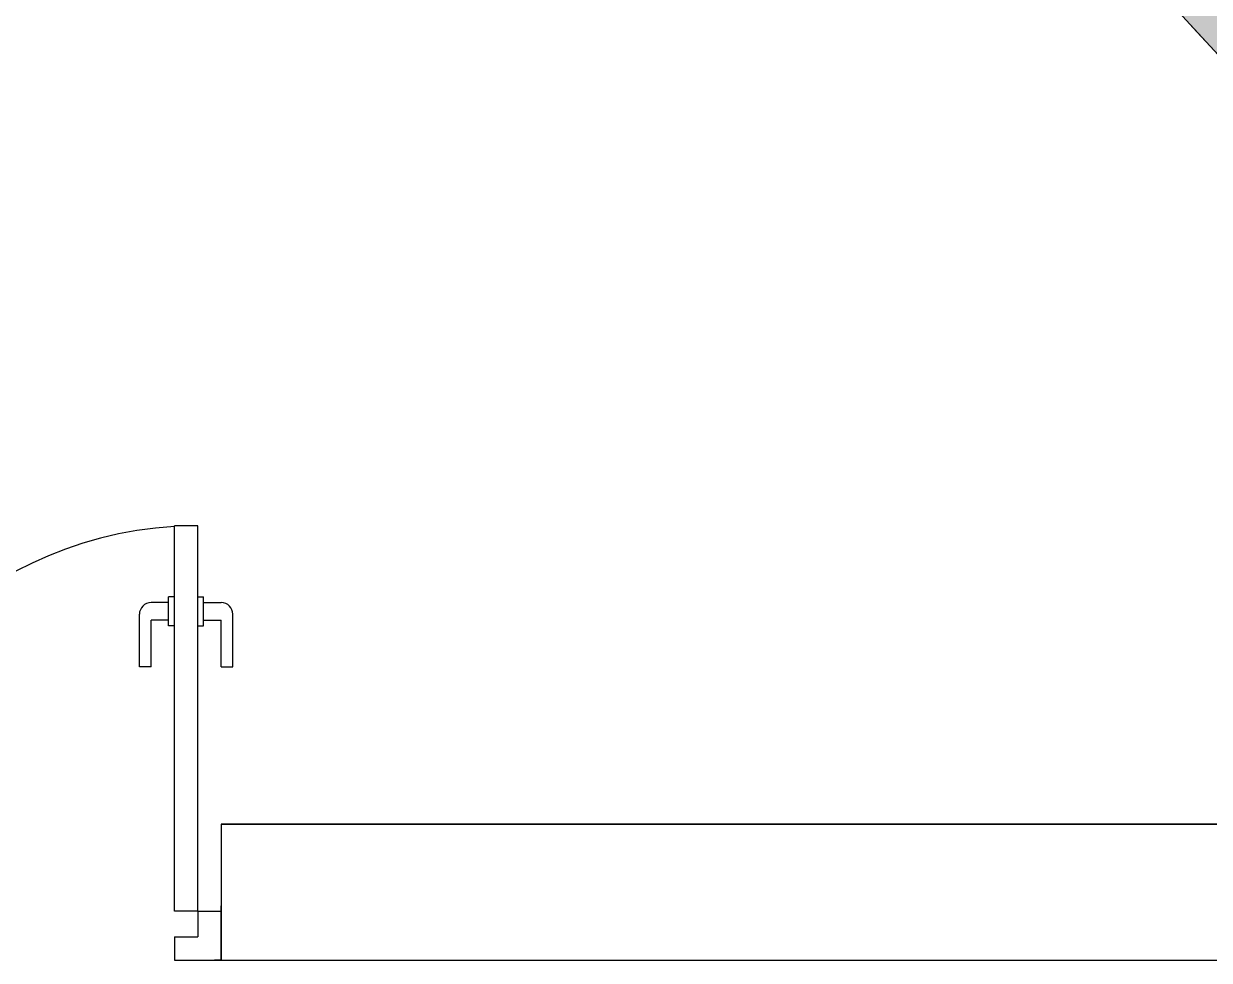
# Model space of a CAD drawing. Header units: inches. Extents: x 484217 to 497210, y -26946 to -21493.
# Drawn here: x 492350.8 to 492448.7, y -23350.3 to -23273 of the extents above; entities that cross this region are included whole.
import ezdxf

# ---------------------------------------------------------------- set-up
doc = ezdxf.new("R2010")
doc.units = ezdxf.units.IN
doc.header["$LTSCALE"] = 20
doc.header["$MEASUREMENT"] = 0
doc.linetypes.add('DASHED', pattern=[0.75, 0.5, -0.25])
for name, color, linetype in [('GLAZING', 4, 'Continuous'), ('Grass', 90, 'Continuous'), ('I-WALL-FULL', 5, 'Continuous'), ('I-WALL-IN', 3, 'Continuous')]:
    doc.layers.add(name, color=color, linetype=linetype)

msp = doc.modelspace()

# ---------------------------------------------------------------- hatches: boundary and pattern name
at = {"layer": 'Grass'}
h = msp.add_hatch(dxfattribs=at)
h.set_pattern_fill('AR-SAND', color=256, scale=1.5)
h.set_pattern_definition([(37.49999999999999, (-238779.4594578518, 13222.0489431144), (-0.09449003716441223, 2.890235653519738), [0, -2.28, 0, -2.55, 0, -2.4375]), (7.499999999999999, (-238779.4594578518, 13222.0489431144), (2.654665057901591, 4.233219097844611), [0, -1.23, 0, -2.055, 0, -0.7874999999999999]), (327.5, (-238781.3044578518, 13222.0489431144), (4.671212792627243, 0.008488580305447413), [0, -0.75, 0, -2.7, 0, -3.525]), (317.5, (-238781.3044578518, 13222.0489431144), (4.50918990685844, 1.316513347401374), [0, -0.375, 0, -1.77, 0, -2.025])])
edge = h.paths.add_edge_path()
edge.add_arc((492137.3456049394, -23560.98655116651), 464.8885633487714, 129.5789181852779, 151.4911101854538, ccw=False)
edge.add_line((491841.1463018295, -23202.67474677026), (491867.9062002469, -23235.04615138433))
edge.add_arc((492137.3456049386, -23560.98655116569), 422.8885633476546, 129.5789181852575, 148.3520474246445)
edge.add_line((491777.3456049404, -23339.09753158251), (491728.8280026042, -23339.09751377442))
edge = h.paths.add_edge_path()
edge.add_arc((492137.3458679725, -23560.98655116621), 464.8885633485761, 28.50888981451696, 50.42108181469284)
edge.add_line((492433.5451710825, -23202.67474677026), (492406.7852726651, -23235.04615138433))
edge.add_arc((492137.3458679733, -23560.98655116534), 422.8885633474225, 31.64795257531938, 50.421081814706326, ccw=False)
edge.add_line((492497.3458679714, -23339.09753158251), (492545.8634703077, -23339.09751377442))

# ---------------------------------------------------------------- linework, layer by layer
for p, q in [((492363.2393561302, -23346.29793019129, 6.930000000000007), (492363.2393561302, -23314.47650162664, 6.930000000000007)), ((492365.1679275702, -23346.29793019129, 6.930000000000007), (492365.1679275702, -23314.47650162664, 6.930000000000007)), ((492362.757213271, -23320.81943034598, 6.930000000000007), (492361.3107846915, -23320.81943034598, 6.930000000000007)), ((492362.757213271, -23322.74800177408, 6.930000000000007), (492362.757213271, -23320.3372874894, 6.930000000000007)), ((492363.2393561302, -23320.3372874894, 6.930000000000007), (492362.757213271, -23320.3372874894, 6.930000000000007)), ((492365.1679275702, -23320.3372874894, 6.930000000000007), (492365.6500704295, -23320.3372874894, 6.930000000000007)), ((492365.6500704295, -23322.74800177408, 6.930000000000007), (492365.6500704295, -23320.3372874894, 6.930000000000007)), ((492365.6500704295, -23320.81943034598, 6.930000000000007), (492367.0964990089, -23320.81943034598, 6.930000000000007)), ((492360.3464989716, -23326.12300177369, 6.930000000000007), (492360.3464989716, -23321.78371606032, 6.930000000000007)), ((492361.3107846915, -23326.12300177369, 6.930000000000007), (492361.3107846915, -23322.26585891749, 6.930000000000007)), ((492362.757213271, -23322.26585891749, 6.930000000000007), (492361.3107846915, -23322.26585891749, 6.930000000000007)), ((492365.6500704295, -23322.26585891749, 6.930000000000007), (492367.0964990089, -23322.26585891749, 6.930000000000007)), ((492367.0964990089, -23326.12300177369, 6.930000000000007), (492367.0964990089, -23322.26585891749, 6.930000000000007)), ((492368.0607847287, -23326.12300177369, 6.930000000000007), (492368.0607847287, -23321.78371606032, 6.930000000000007)), ((492363.2393561302, -23322.74800177408, 6.930000000000007), (492362.757213271, -23322.74800177408, 6.930000000000007)), ((492365.1679275702, -23322.74800177408, 6.930000000000007), (492365.6500704295, -23322.74800177408, 6.930000000000007)), ((492361.3107846915, -23326.12300177369, 6.930000000000007), (492360.3464989716, -23326.12300177369, 6.930000000000007)), ((492367.0964990089, -23326.12300177369, 6.930000000000007), (492368.0607847287, -23326.12300177369, 6.930000000000007)), ((492367.0964990088, -23339.09774804563, 6.930000000000007), (492367.0964990089, -23350.34793019058, 6.930000000000007)), ((492545.8633701621, -23339.09781366128, 6.930000000000007), (492367.0964990089, -23339.0977480462, 6.930000000000007)), ((492367.0964990089, -23339.0978862288, 4.551985711909146), (492870.7336730054, -23339.0978862288, 6.930000000000007)), ((492365.1679275702, -23346.29793019129, 6.930000000000007), (492363.2393561302, -23346.29793019129, 6.930000000000007)), ((492365.1679275702, -23346.29793019129, 6.930000000000007), (492367.0964990089, -23346.29793019129, 6.930000000000007)), ((492365.1679275702, -23346.29793019129, 6.930000000000007), (492365.1679275702, -23348.41935876248, 6.930000000000007)), ((492365.1679275702, -23346.29793019129, 6.930000000000007), (492365.1679275702, -23348.41935876248, 6.930000000000007)), ((492363.2393561302, -23348.41935876248, 6.930000000000007), (492365.1679275702, -23348.41935876248, 6.930000000000007)), ((492363.2393561302, -23348.41935876248, 6.930000000000007), (492363.2393561302, -23350.3485007314, 6.930000000000007)), ((492363.2393561302, -23350.34793019058, 6.930000000000007), (492367.0964990089, -23350.34793019058, 6.930000000000007)), ((492367.0964990089, -23350.34793019058, 6.930000000000007), (492366.5564990058, -23350.34793019058, 6.930000000000007)), ((492367.0966022196, -23350.34789125794, 6.930000000000007), (492870.7321609831, -23350.3478862288, 6.930000000000007))]:
    msp.add_line(p, q)
at = {"elevation": 6.930000000000007}
msp.add_lwpolyline([(492545.8634703077, -23339.09751377442, 0.09590237550287603), (492433.5451710825, -23202.67474677026), (492406.7852726651, -23235.04615138433, -0.08209692858393211), (492497.3458679714, -23339.09753158251)], format="xyb", close=True, dxfattribs=at)
msp.add_lwpolyline([(492365.1679275702, -23314.47650162664), (492363.2393561302, -23314.47650162664)], dxfattribs=at)
for centre, radius, start, end in [((492137.3456049404, -23560.9865511672, 6.930000000000007), 464.8885633500545, 28.50884775451453, 123.6525355644799), ((492137.3456049404, -23560.9865511672, 6.930000000000007), 422.8885633500545, 31.64795257536123, 148.3520474246388), ((492361.3107846915, -23321.78371606032, 6.930000000000007), 0.9642857196740806, 90, 180), ((492367.0964990089, -23321.78371606032, 6.930000000000007), 0.9642857196740806, 0, 90)]:
    msp.add_arc(centre, radius, start, end)
at = {"linetype": 'DASHED', "ltscale": 50}
msp.add_arc((492365.1679275702, -23346.29793019129, 6.930000000000007), 31.82142874986208, 93.47460081656354, 180, dxfattribs=at)
at = {"layer": 'GLAZING'}
msp.add_line((492363.2393561302, -23350.34793019058, 6.930000000000007), (492363.2393561302, -23350.3485007314, 6.930000000000007), dxfattribs=at)
at = {"layer": 'I-WALL-FULL'}
for p, q in [((492605.1915770165, -23339.09783543647, 6.930000000000007), (492367.0964990089, -23339.09774804563, 6.930000000000007)), ((492734.1170322944, -23339.09788455371, 6.930000000000007), (492367.0964990089, -23339.09774913803, 6.930000000000007)), ((492367.0966022196, -23350.34789125794, 6.930000000000007), (493000.5385923199, -23350.34789125794, 6.930000000000007))]:
    msp.add_line(p, q, dxfattribs=at)
at = {"layer": 'I-WALL-IN'}
msp.add_line((492367.0966022196, -23350.34793024134, 6.930000000000007), (492367.0966022196, -23345.84788075347, 6.930000000000007), dxfattribs=at)

doc.saveas('drawing.dxf')
